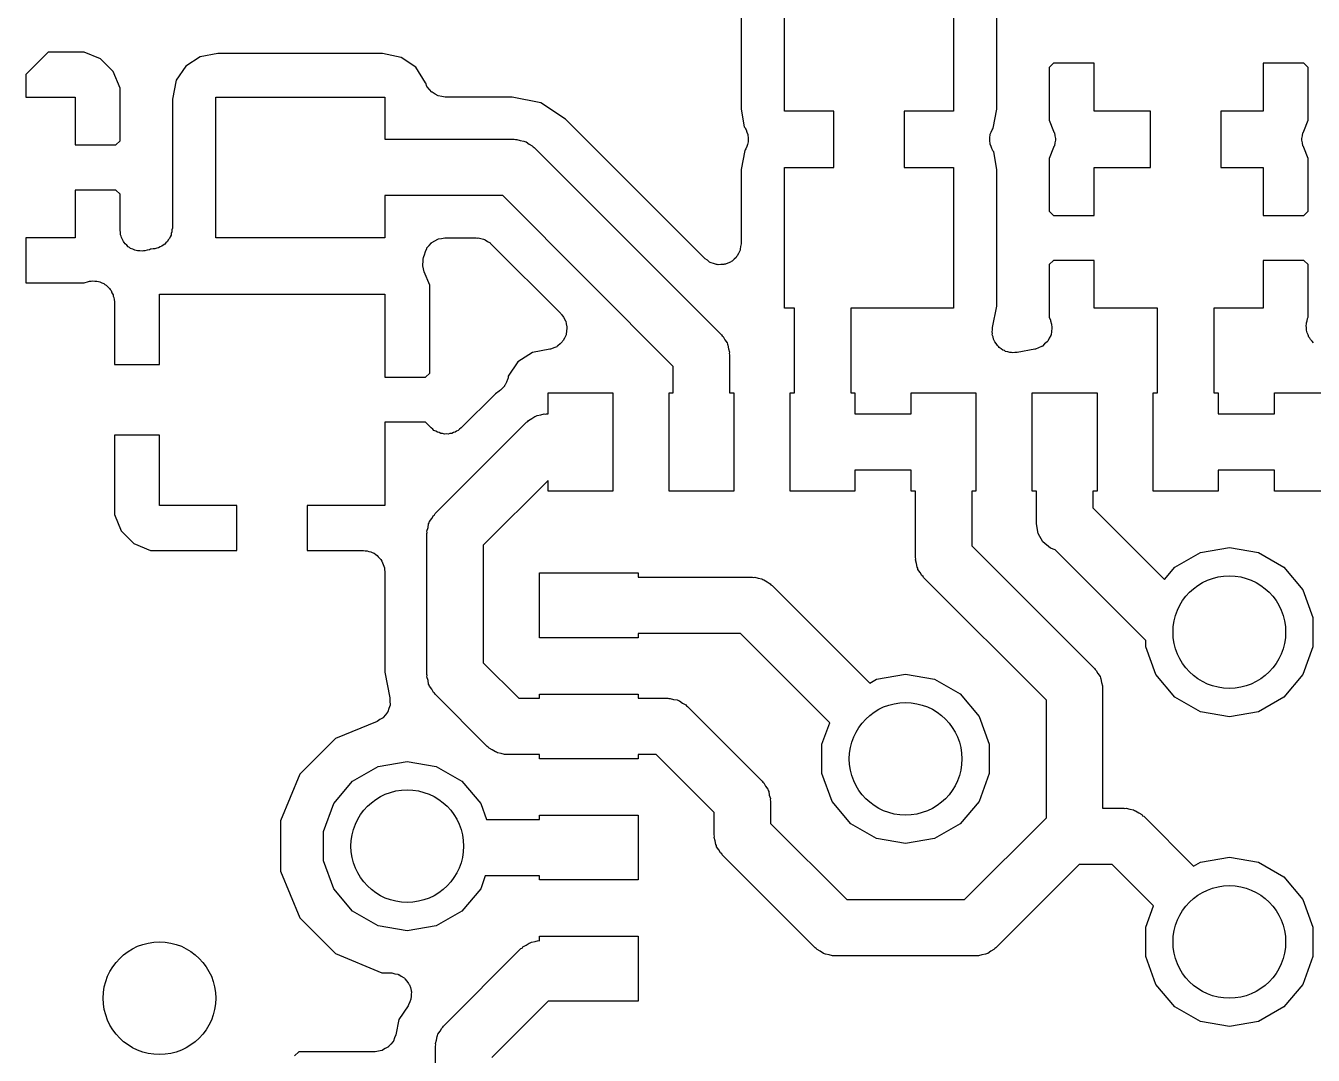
# Model space of a CAD drawing. Extents: x 132.7 to 187.3, y -127.3 to -72.7.
# Drawn here: x 164.525 to 169.098, y -100.903 to -97.247 of the extents above; entities that cross this region are included whole.
import ezdxf

# ---------------------------------------------------------------- set-up
doc = ezdxf.new("R2010")
doc.units = 0
doc.header["$MEASUREMENT"] = 0
doc.layers.add('BLACK', color=7, linetype='CONTINUOUS')

msp = doc.modelspace()

# ---------------------------------------------------------------- linework, layer by layer
at = {"layer": 'Black'}
for p, q in [((167.066, -97.0575), (167.066, -97.543)), ((167.22, -97.55), (167.22, -97.05)), ((167.82, -97.05), (167.82, -97.55)), ((167.974, -97.3637), (167.974, -97.057)), ((164.605, -97.34), (164.525, -97.4195)), ((164.732, -97.34), (164.605, -97.34)), ((164.791, -97.3644), (164.732, -97.34)), ((165.145, -97.3573), (165.093, -97.3904)), ((165.207, -97.3456), (165.145, -97.3573)), ((165.792, -97.3456), (165.207, -97.3456)), ((165.859, -97.3592), (165.792, -97.3456)), ((164.836, -97.4094), (164.791, -97.3644)), ((165.093, -97.3904), (165.059, -97.4405)), ((165.91, -97.3934), (165.859, -97.3592)), ((165.945, -97.4491), (165.91, -97.3934)), ((167.974, -97.5425), (167.974, -97.3637)), ((168.175, -97.38), (168.16, -97.3948)), ((168.16, -97.3948), (168.16, -97.5818)), ((168.32, -97.38), (168.175, -97.38)), ((168.32, -97.55), (168.32, -97.38)), ((168.92, -97.38), (168.92, -97.55)), ((169.065, -97.38), (168.92, -97.38)), ((169.08, -97.3948), (169.065, -97.38)), ((169.08, -97.5818), (169.08, -97.3948)), ((164.525, -97.4195), (164.525, -97.5)), ((164.86, -97.4682), (164.836, -97.4094)), ((165.059, -97.4405), (165.046, -97.5075)), ((165.946, -97.4506), (165.945, -97.4491)), ((165.95, -97.4625), (165.946, -97.4506)), ((164.86, -97.6552), (164.86, -97.4682)), ((165.951, -97.4628), (165.95, -97.4625)), ((165.951, -97.4632), (165.951, -97.4628)), ((165.959, -97.4728), (165.951, -97.4632)), ((165.967, -97.4825), (165.959, -97.4728)), ((165.967, -97.4827), (165.967, -97.4825)), ((165.968, -97.483), (165.967, -97.4827)), ((165.979, -97.4892), (165.968, -97.483)), ((165.99, -97.4955), (165.979, -97.4892)), ((165.99, -97.4956), (165.99, -97.4955)), ((165.99, -97.4958), (165.99, -97.4956)), ((166.003, -97.4978), (165.99, -97.4958)), ((164.525, -97.5), (164.7, -97.5)), ((164.7, -97.5), (164.7, -97.67)), ((165.046, -97.5075), (165.046, -97.965)), ((165.2, -98), (165.2, -97.5)), ((165.2, -97.5), (165.8, -97.5)), ((165.8, -97.5), (165.8, -97.65)), ((166.015, -97.5), (166.003, -97.4978)), ((166.253, -97.5), (166.015, -97.5)), ((166.355, -97.5204), (166.253, -97.5)), ((166.442, -97.5784), (166.355, -97.5204)), ((166.938, -98.074), (166.442, -97.5784)), ((167.066, -97.543), (167.077, -97.6051)), ((167.395, -97.55), (167.22, -97.55)), ((167.395, -97.75), (167.395, -97.55)), ((167.82, -97.55), (167.645, -97.55)), ((167.645, -97.55), (167.645, -97.75)), ((167.961, -97.6105), (167.974, -97.5425)), ((168.16, -97.5818), (168.176, -97.6213)), ((168.52, -97.55), (168.32, -97.55)), ((168.52, -97.75), (168.52, -97.55)), ((168.92, -97.55), (168.77, -97.55)), ((168.77, -97.55), (168.77, -97.75)), ((169.064, -97.6213), (169.08, -97.5818)), ((167.077, -97.6051), (167.08, -97.6087)), ((167.08, -97.6087), (167.081, -97.613)), ((167.081, -97.613), (167.084, -97.6168)), ((167.084, -97.6168), (167.086, -97.6249)), ((167.086, -97.6249), (167.09, -97.6327)), ((167.09, -97.6327), (167.09, -97.6374)), ((167.95, -97.6368), (167.951, -97.6321)), ((167.951, -97.6321), (167.954, -97.6245)), ((167.954, -97.6245), (167.957, -97.6164)), ((167.957, -97.6164), (167.96, -97.6127)), ((167.96, -97.6127), (167.961, -97.6105)), ((168.176, -97.6213), (168.177, -97.6245)), ((168.177, -97.6245), (168.179, -97.6274)), ((168.179, -97.6274), (168.18, -97.6372)), ((169.06, -97.6372), (169.061, -97.6274)), ((169.061, -97.6274), (169.063, -97.6245)), ((169.063, -97.6245), (169.064, -97.6213)), ((164.7, -97.67), (164.845, -97.67)), ((164.845, -97.67), (164.86, -97.6552)), ((165.8, -97.65), (166.26, -97.65)), ((166.26, -97.65), (166.264, -97.6508)), ((166.264, -97.6508), (166.269, -97.6504)), ((166.269, -97.6504), (166.281, -97.6538)), ((166.281, -97.6538), (166.294, -97.656)), ((166.294, -97.656), (166.298, -97.6582)), ((166.298, -97.6582), (166.302, -97.6594)), ((166.302, -97.6594), (166.313, -97.6669)), ((166.313, -97.6669), (166.324, -97.6734)), ((166.324, -97.6734), (166.327, -97.6768)), ((166.327, -97.6768), (166.331, -97.6793)), ((167.086, -97.6755), (167.083, -97.6836)), ((167.089, -97.6679), (167.086, -97.6755)), ((167.09, -97.6632), (167.089, -97.6679)), ((167.09, -97.6374), (167.091, -97.6419)), ((167.091, -97.6587), (167.09, -97.6632)), ((167.091, -97.6419), (167.091, -97.6503)), ((167.091, -97.6503), (167.091, -97.6587)), ((167.949, -97.6413), (167.95, -97.6368)), ((167.949, -97.6497), (167.949, -97.6413)), ((167.949, -97.6581), (167.949, -97.6497)), ((167.95, -97.6626), (167.949, -97.6581)), ((167.95, -97.6673), (167.95, -97.6626)), ((167.954, -97.6751), (167.95, -97.6673)), ((167.956, -97.6832), (167.954, -97.6751)), ((168.176, -97.6787), (168.16, -97.7182)), ((168.177, -97.6755), (168.176, -97.6787)), ((168.179, -97.6726), (168.177, -97.6755)), ((168.18, -97.6628), (168.179, -97.6726)), ((168.18, -97.6372), (168.182, -97.6467)), ((168.182, -97.6533), (168.18, -97.6628)), ((168.182, -97.6467), (168.182, -97.65)), ((168.182, -97.65), (168.182, -97.6533)), ((169.058, -97.6467), (169.06, -97.6372)), ((169.058, -97.65), (169.058, -97.6467)), ((169.058, -97.6533), (169.058, -97.65)), ((169.06, -97.6628), (169.058, -97.6533)), ((169.061, -97.6726), (169.06, -97.6628)), ((169.063, -97.6755), (169.061, -97.6726)), ((169.064, -97.6787), (169.063, -97.6755)), ((169.08, -97.7182), (169.064, -97.6787)), ((166.331, -97.6793), (166.996, -98.3443)), ((167.079, -97.6895), (167.066, -97.7575)), ((167.08, -97.6873), (167.079, -97.6895)), ((167.083, -97.6836), (167.08, -97.6873)), ((167.959, -97.687), (167.956, -97.6832)), ((167.96, -97.6913), (167.959, -97.687)), ((167.963, -97.6949), (167.96, -97.6913)), ((167.974, -97.757), (167.963, -97.6949)), ((168.16, -97.7182), (168.16, -97.9052)), ((169.08, -97.9052), (169.08, -97.7182)), ((167.066, -97.7575), (167.066, -98.021)), ((167.22, -98.25), (167.22, -97.75)), ((167.22, -97.75), (167.395, -97.75)), ((167.645, -97.75), (167.82, -97.75)), ((167.82, -97.75), (167.82, -98.25)), ((167.974, -98.2425), (167.974, -97.757)), ((168.32, -97.92), (168.32, -97.75)), ((168.32, -97.75), (168.52, -97.75)), ((168.77, -97.75), (168.92, -97.75)), ((168.92, -97.75), (168.92, -97.92)), ((164.845, -97.83), (164.7, -97.83)), ((164.7, -97.83), (164.7, -98)), ((164.86, -97.8448), (164.845, -97.83)), ((164.86, -97.9726), (164.86, -97.8448)), ((166.219, -97.85), (165.8, -97.85)), ((165.8, -97.85), (165.8, -98)), ((166.825, -98.4564), (166.219, -97.85)), ((168.16, -97.9052), (168.175, -97.92)), ((169.065, -97.92), (169.08, -97.9052)), ((168.175, -97.92), (168.32, -97.92)), ((168.92, -97.92), (169.065, -97.92)), ((164.861, -97.9806), (164.86, -97.9726)), ((164.862, -97.9888), (164.861, -97.9806)), ((164.864, -97.9934), (164.862, -97.9888)), ((164.865, -97.9982), (164.864, -97.9934)), ((164.869, -98.0053), (164.865, -97.9982)), ((165.038, -97.9963), (165.036, -98.0025)), ((165.041, -97.9907), (165.038, -97.9963)), ((165.042, -97.9842), (165.041, -97.9907)), ((165.044, -97.978), (165.042, -97.9842)), ((165.046, -97.965), (165.044, -97.9715)), ((165.044, -97.9715), (165.044, -97.978)), ((164.7, -98), (164.525, -98)), ((164.525, -98), (164.525, -98.16)), ((164.872, -98.0129), (164.869, -98.0053)), ((164.875, -98.0165), (164.872, -98.0129)), ((164.878, -98.0208), (164.875, -98.0165)), ((164.884, -98.026), (164.878, -98.0208)), ((164.889, -98.0321), (164.884, -98.026)), ((164.894, -98.0343), (164.889, -98.0321)), ((164.897, -98.0375), (164.894, -98.0343)), ((164.905, -98.0403), (164.897, -98.0375)), ((164.912, -98.0441), (164.905, -98.0403)), ((164.917, -98.0447), (164.912, -98.0441)), ((164.922, -98.0464), (164.917, -98.0447)), ((164.956, -98.0436), (164.948, -98.0464)), ((164.964, -98.0419), (164.956, -98.0436)), ((164.968, -98.04), (164.964, -98.0419)), ((164.971, -98.04), (164.968, -98.04)), ((164.977, -98.0389), (164.971, -98.04)), ((164.984, -98.0389), (164.977, -98.0389)), ((164.99, -98.0366), (164.984, -98.0389)), ((164.996, -98.0355), (164.99, -98.0366)), ((165.002, -98.0322), (164.996, -98.0355)), ((165.008, -98.03), (165.002, -98.0322)), ((165.013, -98.0257), (165.008, -98.03)), ((165.019, -98.0225), (165.013, -98.0257)), ((165.023, -98.0174), (165.019, -98.0225)), ((165.028, -98.0132), (165.023, -98.0174)), ((165.031, -98.0075), (165.028, -98.0132)), ((165.036, -98.0025), (165.031, -98.0075)), ((165.8, -98), (165.2, -98)), ((165.945, -98.0489), (165.949, -98.0375)), ((165.949, -98.0375), (165.95, -98.0368)), ((165.95, -98.0359), (165.958, -98.0268)), ((165.95, -98.0368), (165.95, -98.0359)), ((165.958, -98.0268), (165.966, -98.0175)), ((165.966, -98.0175), (165.967, -98.0171)), ((165.967, -98.0163), (165.978, -98.0106)), ((165.967, -98.0171), (165.967, -98.0163)), ((165.978, -98.0106), (165.989, -98.0045)), ((165.989, -98.0045), (165.99, -98.0044)), ((165.99, -98.0039), (166.002, -98.0021)), ((165.99, -98.0044), (165.99, -98.0039)), ((166.002, -98.0021), (166.014, -98)), ((166.014, -98), (166.125, -98)), ((166.125, -98), (166.129, -98.0006)), ((166.129, -98.0006), (166.132, -98.0003)), ((166.132, -98.0003), (166.141, -98.0028)), ((166.141, -98.0028), (166.151, -98.0045)), ((166.151, -98.0045), (166.154, -98.0062)), ((166.154, -98.0062), (166.157, -98.007)), ((166.157, -98.007), (166.165, -98.0126)), ((166.165, -98.0126), (166.174, -98.0175)), ((166.174, -98.0175), (166.176, -98.0201)), ((166.176, -98.0201), (166.178, -98.022)), ((166.178, -98.022), (166.425, -98.269)), ((167.062, -98.0434), (167.061, -98.0466)), ((167.063, -98.0404), (167.062, -98.0434)), ((167.064, -98.0306), (167.063, -98.0404)), ((167.066, -98.021), (167.064, -98.0306)), ((164.93, -98.0464), (164.922, -98.0464)), ((164.938, -98.0475), (164.93, -98.0464)), ((164.943, -98.0464), (164.938, -98.0475)), ((164.948, -98.0464), (164.943, -98.0464)), ((165.935, -98.0951), (165.936, -98.0842)), ((165.936, -98.0842), (165.937, -98.0733)), ((165.937, -98.0733), (165.938, -98.0714)), ((165.938, -98.0693), (165.939, -98.0667)), ((165.938, -98.0714), (165.938, -98.0693)), ((165.939, -98.0667), (165.941, -98.0601)), ((165.941, -98.0601), (165.945, -98.0489)), ((166.946, -98.0796), (166.938, -98.074)), ((166.953, -98.0859), (166.946, -98.0796)), ((166.956, -98.0871), (166.953, -98.0859)), ((166.959, -98.0889), (166.956, -98.0871)), ((166.968, -98.0915), (166.959, -98.0889)), ((167.019, -98.0893), (167.01, -98.0934)), ((167.028, -98.0859), (167.019, -98.0893)), ((167.031, -98.0838), (167.028, -98.0859)), ((167.034, -98.0824), (167.031, -98.0838)), ((167.041, -98.0755), (167.034, -98.0824)), ((167.048, -98.0692), (167.041, -98.0755)), ((167.05, -98.0663), (167.048, -98.0692)), ((167.052, -98.064), (167.05, -98.0663)), ((167.056, -98.0551), (167.052, -98.064)), ((167.061, -98.0466), (167.056, -98.0551)), ((168.175, -98.08), (168.16, -98.0948)), ((168.32, -98.08), (168.175, -98.08)), ((168.32, -98.25), (168.32, -98.08)), ((168.92, -98.08), (168.92, -98.25)), ((169.065, -98.08), (168.92, -98.08)), ((169.08, -98.0948), (169.065, -98.08)), ((165.935, -98.0972), (165.935, -98.0951)), ((165.935, -98.0992), (165.935, -98.0972)), ((165.938, -98.1098), (165.935, -98.0992)), ((165.94, -98.1205), (165.938, -98.1098)), ((165.96, -98.1682), (165.94, -98.1205)), ((166.978, -98.0948), (166.968, -98.0915)), ((166.981, -98.0948), (166.978, -98.0948)), ((166.984, -98.0957), (166.981, -98.0948)), ((166.994, -98.0948), (166.984, -98.0957)), ((167.004, -98.0948), (166.994, -98.0948)), ((167.007, -98.0937), (167.004, -98.0948)), ((167.01, -98.0934), (167.007, -98.0937)), ((168.16, -98.0948), (168.16, -98.2818)), ((169.08, -98.2818), (169.08, -98.0948)), ((164.525, -98.16), (164.732, -98.16)), ((164.732, -98.16), (164.736, -98.1581)), ((164.736, -98.1581), (164.744, -98.1564)), ((164.744, -98.1564), (164.752, -98.1536)), ((164.752, -98.1536), (164.757, -98.1536)), ((164.757, -98.1536), (164.762, -98.1525)), ((164.762, -98.1525), (164.77, -98.1536)), ((164.77, -98.1536), (164.778, -98.1536)), ((164.778, -98.1536), (164.783, -98.1553)), ((164.783, -98.1553), (164.788, -98.1559)), ((164.788, -98.1559), (164.795, -98.1597)), ((164.795, -98.1597), (164.802, -98.1625)), ((164.802, -98.1625), (164.806, -98.1657)), ((164.806, -98.1657), (164.811, -98.1679)), ((164.811, -98.1679), (164.816, -98.174)), ((164.816, -98.174), (164.822, -98.1792)), ((164.822, -98.1792), (164.825, -98.1835)), ((165.96, -98.4802), (165.96, -98.1682)), ((164.825, -98.1835), (164.828, -98.1871)), ((164.828, -98.1871), (164.831, -98.1947)), ((164.831, -98.1947), (164.835, -98.2018)), ((164.835, -98.2018), (164.836, -98.2066)), ((164.836, -98.2066), (164.838, -98.2112)), ((164.838, -98.2112), (164.839, -98.2194)), ((164.839, -98.2194), (164.84, -98.2274)), ((164.84, -98.2274), (164.84, -98.45)), ((165, -98.45), (165, -98.2)), ((165, -98.2), (165.8, -98.2)), ((165.8, -98.2), (165.8, -98.495)), ((166.425, -98.269), (166.427, -98.2713)), ((166.427, -98.2713), (166.429, -98.2732)), ((166.429, -98.2732), (166.435, -98.282)), ((167.255, -98.25), (167.22, -98.25)), ((167.255, -98.55), (167.255, -98.25)), ((167.82, -98.25), (167.455, -98.25)), ((167.455, -98.25), (167.455, -98.55)), ((167.959, -98.3184), (167.974, -98.2425)), ((168.545, -98.25), (168.32, -98.25)), ((168.545, -98.55), (168.545, -98.25)), ((168.92, -98.25), (168.745, -98.25)), ((168.745, -98.25), (168.745, -98.55)), ((166.435, -98.282), (166.44, -98.2903)), ((166.44, -98.2903), (166.441, -98.2931)), ((166.441, -98.2931), (166.443, -98.2956)), ((166.443, -98.2956), (166.444, -98.3056)), ((166.444, -98.3056), (166.447, -98.3155)), ((166.447, -98.3155), (166.447, -98.3183)), ((166.447, -98.3183), (166.447, -98.3212)), ((167.959, -98.3263), (167.959, -98.3184)), ((168.16, -98.2818), (168.165, -98.2928)), ((168.165, -98.2928), (168.165, -98.294)), ((168.165, -98.294), (168.165, -98.295)), ((168.165, -98.295), (168.168, -98.3066)), ((168.168, -98.3066), (168.17, -98.3182)), ((168.17, -98.3182), (168.17, -98.3194)), ((168.17, -98.3194), (168.17, -98.3206)), ((169.073, -98.3117), (169.074, -98.3069)), ((169.074, -98.3198), (169.073, -98.3117)), ((169.074, -98.302), (169.076, -98.2943)), ((169.074, -98.3069), (169.074, -98.302)), ((169.076, -98.2943), (169.078, -98.2863)), ((169.078, -98.2863), (169.08, -98.2818)), ((166.434, -98.365), (166.432, -98.3671)), ((166.438, -98.3558), (166.434, -98.365)), ((166.443, -98.3469), (166.438, -98.3558)), ((166.444, -98.344), (166.443, -98.3469)), ((166.445, -98.3414), (166.444, -98.344)), ((166.446, -98.3313), (166.445, -98.3414)), ((166.447, -98.3212), (166.446, -98.3313)), ((166.996, -98.3443), (166.998, -98.3479)), ((166.998, -98.3479), (167.002, -98.3507)), ((167.002, -98.3507), (167.008, -98.362)), ((167.008, -98.362), (167.016, -98.3727)), ((167.958, -98.3341), (167.959, -98.3263)), ((167.959, -98.3393), (167.958, -98.3341)), ((167.958, -98.3444), (167.959, -98.3393)), ((167.961, -98.3519), (167.958, -98.3444)), ((167.962, -98.3597), (167.961, -98.3519)), ((167.965, -98.3642), (167.962, -98.3597)), ((167.967, -98.3691), (167.965, -98.3642)), ((168.16, -98.3566), (168.155, -98.3671)), ((168.166, -98.3463), (168.16, -98.3566)), ((168.167, -98.344), (168.166, -98.3451)), ((168.166, -98.3451), (168.166, -98.3463)), ((168.168, -98.3323), (168.167, -98.344)), ((168.17, -98.3206), (168.168, -98.3323)), ((169.074, -98.328), (169.074, -98.3198)), ((169.075, -98.3327), (169.074, -98.328)), ((169.076, -98.3376), (169.075, -98.3327)), ((169.08, -98.3448), (169.076, -98.3376)), ((169.082, -98.3525), (169.08, -98.3448)), ((169.086, -98.3563), (169.082, -98.3525)), ((169.088, -98.3607), (169.086, -98.3563)), ((169.094, -98.3662), (169.088, -98.3607)), ((166.325, -98.4073), (166.273, -98.4404)), ((166.386, -98.3957), (166.325, -98.4073)), ((166.389, -98.3947), (166.386, -98.3957)), ((166.392, -98.3945), (166.389, -98.3947)), ((166.401, -98.3901), (166.392, -98.3945)), ((166.411, -98.3865), (166.401, -98.3901)), ((166.413, -98.3847), (166.411, -98.3865)), ((166.415, -98.3835), (166.413, -98.3847)), ((166.423, -98.3762), (166.415, -98.3835)), ((166.43, -98.3696), (166.423, -98.3762)), ((166.432, -98.3671), (166.43, -98.3696)), ((167.016, -98.3727), (167.017, -98.377)), ((167.017, -98.377), (167.019, -98.3808)), ((167.019, -98.3808), (167.021, -98.3937)), ((167.021, -98.3937), (167.025, -98.4063)), ((167.025, -98.4063), (167.024, -98.4107)), ((167.024, -98.4107), (167.025, -98.415)), ((167.972, -98.3753), (167.967, -98.3691)), ((167.976, -98.3821), (167.972, -98.3753)), ((167.98, -98.3854), (167.976, -98.3821)), ((167.983, -98.3895), (167.98, -98.3854)), ((167.99, -98.3936), (167.983, -98.3895)), ((167.996, -98.3987), (167.99, -98.3936)), ((168.001, -98.4004), (167.996, -98.3987)), ((168.005, -98.4031), (168.001, -98.4004)), ((168.013, -98.4047), (168.005, -98.4031)), ((168.02, -98.4073), (168.013, -98.4047)), ((168.026, -98.4072), (168.02, -98.4073)), ((168.031, -98.4083), (168.026, -98.4072)), ((168.038, -98.4071), (168.031, -98.4083)), ((168.046, -98.407), (168.038, -98.4071)), ((168.109, -98.3952), (168.046, -98.407)), ((168.11, -98.3948), (168.109, -98.3952)), ((168.111, -98.3947), (168.11, -98.3948)), ((168.122, -98.3902), (168.111, -98.3947)), ((168.133, -98.386), (168.122, -98.3902)), ((168.134, -98.3852), (168.133, -98.386)), ((168.136, -98.3847), (168.134, -98.3852)), ((168.144, -98.3767), (168.136, -98.3847)), ((168.153, -98.369), (168.144, -98.3767)), ((168.154, -98.368), (168.153, -98.369)), ((168.155, -98.3671), (168.154, -98.368)), ((169.099, -98.3725), (169.094, -98.3662)), ((164.84, -98.45), (165, -98.45)), ((166.273, -98.4404), (166.239, -98.4905)), ((166.825, -98.55), (166.825, -98.4564)), ((167.025, -98.415), (167.025, -98.55)), ((165.8, -98.495), (165.945, -98.495)), ((165.945, -98.495), (165.96, -98.4802)), ((166.237, -98.5003), (166.236, -98.5034)), ((166.238, -98.4973), (166.237, -98.5003)), ((166.239, -98.4905), (166.238, -98.4973)), ((166.206, -98.5448), (166.193, -98.5534)), ((166.208, -98.5426), (166.206, -98.5448)), ((166.211, -98.5411), (166.208, -98.5426)), ((166.218, -98.5337), (166.211, -98.5411)), ((166.225, -98.5268), (166.218, -98.5337)), ((166.226, -98.5239), (166.225, -98.5268)), ((166.228, -98.5216), (166.226, -98.5239)), ((166.232, -98.5123), (166.228, -98.5216)), ((166.236, -98.5034), (166.232, -98.5123)), ((166.193, -98.5534), (166.071, -98.6751)), ((166.38, -98.625), (166.38, -98.55)), ((166.38, -98.55), (166.61, -98.55)), ((166.61, -98.55), (166.61, -98.9)), ((166.81, -98.9), (166.81, -98.55)), ((166.81, -98.55), (166.825, -98.55)), ((167.025, -98.55), (167.04, -98.55)), ((167.04, -98.55), (167.04, -98.9)), ((167.24, -98.9), (167.24, -98.55)), ((167.24, -98.55), (167.255, -98.55)), ((167.455, -98.55), (167.47, -98.55)), ((167.47, -98.55), (167.47, -98.625)), ((167.67, -98.625), (167.67, -98.55)), ((167.67, -98.55), (167.9, -98.55)), ((167.9, -98.55), (167.9, -98.9)), ((168.1, -98.9), (168.1, -98.55)), ((168.1, -98.55), (168.33, -98.55)), ((168.33, -98.55), (168.33, -98.9)), ((168.53, -98.9), (168.53, -98.55)), ((168.53, -98.55), (168.545, -98.55)), ((168.745, -98.55), (168.76, -98.55)), ((168.76, -98.55), (168.76, -98.625)), ((168.96, -98.625), (168.96, -98.55)), ((168.96, -98.55), (169.19, -98.55)), ((166.322, -98.6419), (166.333, -98.6344)), ((166.333, -98.6344), (166.337, -98.6332)), ((166.337, -98.6332), (166.341, -98.631)), ((166.341, -98.631), (166.354, -98.6288)), ((166.354, -98.6288), (166.366, -98.6254)), ((166.366, -98.6254), (166.371, -98.6258)), ((166.371, -98.6258), (166.375, -98.625)), ((166.375, -98.625), (166.38, -98.625)), ((167.47, -98.625), (167.67, -98.625)), ((168.76, -98.625), (168.96, -98.625)), ((165.945, -98.655), (165.8, -98.655)), ((165.8, -98.655), (165.8, -98.95)), ((165.965, -98.6751), (165.945, -98.655)), ((165.971, -98.6789), (165.965, -98.6751)), ((165.975, -98.6835), (165.971, -98.6789)), ((165.981, -98.6863), (165.975, -98.6835)), ((165.979, -98.9793), (166.304, -98.6543)), ((166.061, -98.6835), (166.055, -98.6863)), ((166.066, -98.6789), (166.061, -98.6835)), ((166.071, -98.6751), (166.066, -98.6789)), ((166.304, -98.6543), (166.308, -98.6518)), ((166.308, -98.6518), (166.311, -98.6484)), ((166.311, -98.6484), (166.322, -98.6419)), ((164.84, -98.7), (164.84, -98.9818)), ((165, -98.7), (164.84, -98.7)), ((165, -98.95), (165, -98.7)), ((165.987, -98.69), (165.981, -98.6863)), ((165.993, -98.6917), (165.987, -98.69)), ((165.999, -98.6945), (165.993, -98.6917)), ((166.005, -98.6951), (165.999, -98.6945)), ((166.012, -98.6968), (166.005, -98.6951)), ((166.018, -98.6962), (166.012, -98.6968)), ((166.025, -98.6968), (166.018, -98.6962)), ((166.031, -98.6951), (166.025, -98.6968)), ((166.038, -98.6945), (166.031, -98.6951)), ((166.044, -98.6917), (166.038, -98.6945)), ((166.05, -98.69), (166.044, -98.6917)), ((166.055, -98.6863), (166.05, -98.69)), ((166.38, -98.8614), (166.15, -99.0914)), ((166.38, -98.9), (166.38, -98.8614)), ((167.67, -98.825), (167.47, -98.825)), ((167.47, -98.825), (167.47, -98.9)), ((167.67, -98.9), (167.67, -98.825)), ((168.96, -98.825), (168.76, -98.825)), ((168.76, -98.825), (168.76, -98.9)), ((168.96, -98.9), (168.96, -98.825)), ((166.61, -98.9), (166.38, -98.9)), ((167.04, -98.9), (166.81, -98.9)), ((167.47, -98.9), (167.24, -98.9)), ((167.685, -98.9), (167.67, -98.9)), ((167.685, -99.045), (167.685, -98.9)), ((167.9, -98.9), (167.885, -98.9)), ((167.885, -98.9), (167.885, -99.045)), ((168.115, -98.9), (168.1, -98.9)), ((168.115, -99), (168.115, -98.9)), ((168.33, -98.9), (168.315, -98.9)), ((168.315, -98.9), (168.315, -98.9586)), ((168.76, -98.9), (168.53, -98.9)), ((169.19, -98.9), (168.96, -98.9)), ((165.275, -98.95), (165, -98.95)), ((165.275, -99.11), (165.275, -98.95)), ((165.8, -98.95), (165.525, -98.95)), ((165.525, -98.95), (165.525, -99.11)), ((168.315, -98.9586), (168.57, -99.2132)), ((164.84, -98.9818), (164.864, -99.0406)), ((165.959, -99.0077), (165.967, -98.997)), ((165.967, -98.997), (165.973, -98.9857)), ((165.973, -98.9857), (165.977, -98.9829)), ((165.977, -98.9829), (165.979, -98.9793)), ((168.115, -99.015), (168.115, -99)), ((164.864, -99.0406), (164.909, -99.0856)), ((165.95, -99.0413), (165.954, -99.0287)), ((165.951, -99.0457), (165.95, -99.0413)), ((165.95, -99.05), (165.951, -99.0457)), ((165.95, -99.55), (165.95, -99.05)), ((165.954, -99.0287), (165.956, -99.0158)), ((165.956, -99.0158), (165.958, -99.012)), ((165.958, -99.012), (165.959, -99.0077)), ((167.685, -99.135), (167.685, -99.045)), ((167.885, -99.045), (167.885, -99.0936)), ((168.121, -99.0492), (168.115, -99.015)), ((168.138, -99.0793), (168.121, -99.0492)), ((164.909, -99.0856), (164.968, -99.11)), ((166.15, -99.0914), (166.15, -99.5086)), ((167.885, -99.0936), (168.321, -99.5293)), ((168.165, -99.1016), (168.138, -99.0793)), ((164.968, -99.11), (165.275, -99.11)), ((165.525, -99.11), (165.725, -99.11)), ((165.725, -99.11), (165.731, -99.1111)), ((165.731, -99.1111), (165.738, -99.1111)), ((165.738, -99.1111), (165.744, -99.1134)), ((165.744, -99.1134), (165.751, -99.1145)), ((165.751, -99.1145), (165.756, -99.1178)), ((165.756, -99.1178), (165.762, -99.12)), ((165.762, -99.12), (165.768, -99.1243)), ((165.768, -99.1243), (165.773, -99.1275)), ((165.773, -99.1275), (165.777, -99.1326)), ((165.777, -99.1326), (165.782, -99.1368)), ((165.782, -99.1368), (165.786, -99.1425)), ((165.786, -99.1425), (165.79, -99.1475)), ((167.686, -99.1393), (167.685, -99.135)), ((167.685, -99.1437), (167.686, -99.1393)), ((168.181, -99.1074), (168.165, -99.1016)), ((168.503, -99.4299), (168.181, -99.1074)), ((168.606, -99.1693), (168.697, -99.117)), ((168.697, -99.117), (168.8, -99.0989)), ((168.8, -99.0989), (168.903, -99.117)), ((168.903, -99.117), (168.994, -99.1693)), ((165.79, -99.1475), (165.792, -99.1537)), ((165.792, -99.1537), (165.795, -99.1593)), ((165.795, -99.1593), (165.797, -99.1658)), ((165.797, -99.1658), (165.799, -99.172)), ((165.799, -99.172), (165.799, -99.1785)), ((165.799, -99.1785), (165.8, -99.185)), ((165.8, -99.185), (165.8, -99.5426)), ((167.689, -99.1563), (167.685, -99.1437)), ((167.691, -99.1692), (167.689, -99.1563)), ((167.693, -99.173), (167.691, -99.1692)), ((167.694, -99.1773), (167.693, -99.173)), ((167.702, -99.188), (167.694, -99.1773)), ((167.708, -99.1993), (167.702, -99.188)), ((168.57, -99.2132), (168.606, -99.1693)), ((168.994, -99.1693), (169.061, -99.2494)), ((166.35, -99.42), (166.35, -99.19)), ((166.35, -99.19), (166.7, -99.19)), ((166.7, -99.19), (166.7, -99.205)), ((166.7, -99.205), (167.105, -99.205)), ((167.105, -99.205), (167.109, -99.2058)), ((167.109, -99.2058), (167.114, -99.2054)), ((167.114, -99.2054), (167.126, -99.2088)), ((167.126, -99.2088), (167.139, -99.211)), ((167.139, -99.211), (167.143, -99.2132)), ((167.143, -99.2132), (167.147, -99.2144)), ((167.147, -99.2144), (167.158, -99.2219)), ((167.158, -99.2219), (167.169, -99.2284)), ((167.169, -99.2284), (167.172, -99.2318)), ((167.172, -99.2318), (167.176, -99.2343)), ((167.712, -99.2021), (167.708, -99.1993)), ((167.714, -99.2057), (167.712, -99.2021)), ((168.15, -99.6414), (167.714, -99.2057)), ((167.176, -99.2343), (167.523, -99.5811)), ((169.061, -99.2494), (169.097, -99.3477)), ((169.097, -99.3477), (169.097, -99.4523)), ((167.064, -99.405), (166.7, -99.405)), ((166.7, -99.405), (166.7, -99.42)), ((167.381, -99.7223), (167.064, -99.405)), ((166.7, -99.42), (166.35, -99.42)), ((168.503, -99.4523), (168.503, -99.4299)), ((168.539, -99.5506), (168.503, -99.4523)), ((169.097, -99.4523), (169.061, -99.5506)), ((165.8, -99.5426), (165.818, -99.6333)), ((165.951, -99.5543), (165.95, -99.55)), ((166.15, -99.5086), (166.276, -99.635)), ((167.547, -99.567), (167.65, -99.5489)), ((167.65, -99.5489), (167.753, -99.567)), ((168.321, -99.5293), (168.323, -99.5329)), ((168.323, -99.5329), (168.327, -99.5357)), ((168.327, -99.5357), (168.333, -99.547)), ((168.333, -99.547), (168.341, -99.5577)), ((168.606, -99.6307), (168.539, -99.5506)), ((169.061, -99.5506), (168.994, -99.6307)), ((165.95, -99.5587), (165.951, -99.5543)), ((165.954, -99.5713), (165.95, -99.5587)), ((165.956, -99.5842), (165.954, -99.5713)), ((165.958, -99.588), (165.956, -99.5842)), ((165.959, -99.5923), (165.958, -99.588)), ((165.967, -99.603), (165.959, -99.5923)), ((167.523, -99.5811), (167.547, -99.567)), ((167.753, -99.567), (167.844, -99.6193)), ((168.341, -99.5577), (168.342, -99.562)), ((168.342, -99.562), (168.344, -99.5658)), ((168.344, -99.5658), (168.346, -99.5787)), ((168.346, -99.5787), (168.35, -99.5913)), ((168.35, -99.5913), (168.349, -99.5957)), ((168.349, -99.5957), (168.35, -99.6)), ((165.818, -99.6333), (165.818, -99.6455)), ((165.818, -99.6455), (165.819, -99.6578)), ((165.973, -99.6143), (165.967, -99.603)), ((165.977, -99.6171), (165.973, -99.6143)), ((165.979, -99.6207), (165.977, -99.6171)), ((166.164, -99.8057), (165.979, -99.6207)), ((166.276, -99.635), (166.35, -99.635)), ((166.35, -99.635), (166.35, -99.62)), ((166.35, -99.62), (166.7, -99.62)), ((166.7, -99.62), (166.7, -99.635)), ((166.7, -99.635), (166.805, -99.635)), ((166.805, -99.635), (166.809, -99.6358)), ((166.809, -99.6358), (166.814, -99.6354)), ((166.814, -99.6354), (166.826, -99.6388)), ((166.826, -99.6388), (166.839, -99.641)), ((166.839, -99.641), (166.843, -99.6432)), ((166.843, -99.6432), (166.847, -99.6444)), ((166.847, -99.6444), (166.858, -99.6519)), ((167.844, -99.6193), (167.911, -99.6994)), ((168.15, -99.85), (168.15, -99.6414)), ((168.35, -99.6), (168.35, -99.85)), ((168.697, -99.683), (168.606, -99.6307)), ((168.994, -99.6307), (168.903, -99.683)), ((165.81, -99.684), (165.803, -99.6936)), ((165.811, -99.6826), (165.81, -99.6833)), ((165.81, -99.6833), (165.81, -99.684)), ((165.815, -99.6709), (165.811, -99.6826)), ((165.819, -99.6594), (165.815, -99.6709)), ((165.819, -99.6578), (165.819, -99.6586)), ((165.819, -99.6586), (165.819, -99.6594)), ((166.858, -99.6519), (166.869, -99.6584)), ((166.869, -99.6584), (166.872, -99.6618)), ((166.872, -99.6618), (166.876, -99.6643)), ((166.876, -99.6643), (167.141, -99.9293)), ((168.8, -99.7011), (168.697, -99.683)), ((168.903, -99.683), (168.8, -99.7011)), ((165.773, -99.7173), (165.625, -99.7783)), ((165.783, -99.7107), (165.773, -99.7173)), ((165.794, -99.7043), (165.783, -99.7107)), ((165.795, -99.7033), (165.794, -99.7037)), ((165.794, -99.7037), (165.794, -99.7043)), ((165.803, -99.6936), (165.795, -99.7033)), ((167.353, -99.7977), (167.381, -99.7223)), ((167.911, -99.6994), (167.947, -99.7977)), ((165.625, -99.7783), (165.499, -99.9048)), ((166.168, -99.8082), (166.164, -99.8057)), ((166.171, -99.8116), (166.168, -99.8082)), ((166.182, -99.8181), (166.171, -99.8116)), ((166.193, -99.8256), (166.182, -99.8181)), ((166.197, -99.8268), (166.193, -99.8256)), ((166.201, -99.829), (166.197, -99.8268)), ((167.353, -99.9023), (167.353, -99.7977)), ((167.947, -99.7977), (167.947, -99.9023)), ((165.777, -99.877), (165.88, -99.8589)), ((165.88, -99.8589), (165.983, -99.877)), ((166.214, -99.8312), (166.201, -99.829)), ((166.226, -99.8346), (166.214, -99.8312)), ((166.231, -99.8342), (166.226, -99.8346)), ((166.235, -99.835), (166.231, -99.8342)), ((166.35, -99.835), (166.235, -99.835)), ((166.35, -99.85), (166.35, -99.835)), ((166.7, -99.85), (166.35, -99.85)), ((166.764, -99.835), (166.7, -99.835)), ((166.7, -99.835), (166.7, -99.85)), ((166.97, -100.041), (166.764, -99.835)), ((168.15, -100.059), (168.15, -99.85)), ((168.35, -99.85), (168.35, -100.025)), ((165.499, -99.9048), (165.43, -100.07)), ((165.686, -99.9293), (165.777, -99.877)), ((165.983, -99.877), (166.074, -99.9293)), ((167.389, -100.001), (167.353, -99.9023)), ((167.947, -99.9023), (167.911, -100.001)), ((165.619, -100.009), (165.686, -99.9293)), ((166.074, -99.9293), (166.141, -100.009)), ((167.141, -99.9293), (167.143, -99.9329)), ((167.143, -99.9329), (167.147, -99.9357)), ((167.147, -99.9357), (167.153, -99.947)), ((167.153, -99.947), (167.161, -99.9577)), ((167.161, -99.9577), (167.162, -99.962)), ((167.162, -99.962), (167.164, -99.9658)), ((165.583, -100.108), (165.619, -100.009)), ((166.141, -100.009), (166.161, -100.065)), ((167.164, -99.9658), (167.166, -99.9787)), ((167.166, -99.9787), (167.17, -99.9913)), ((167.17, -99.9913), (167.169, -99.9957)), ((167.169, -99.9957), (167.17, -100)), ((167.17, -100), (167.17, -100.079)), ((167.456, -100.081), (167.389, -100.001)), ((167.911, -100.001), (167.844, -100.081)), ((166.35, -100.065), (166.35, -100.05)), ((166.35, -100.05), (166.7, -100.05)), ((166.7, -100.05), (166.7, -100.28)), ((166.97, -100.12), (166.97, -100.041)), ((168.35, -100.025), (168.425, -100.025)), ((168.425, -100.025), (168.429, -100.026)), ((168.429, -100.026), (168.434, -100.025)), ((168.434, -100.025), (168.446, -100.029)), ((168.446, -100.029), (168.459, -100.031)), ((168.459, -100.031), (168.463, -100.033)), ((168.463, -100.033), (168.467, -100.034)), ((168.467, -100.034), (168.478, -100.042)), ((168.478, -100.042), (168.489, -100.048)), ((168.489, -100.048), (168.492, -100.052)), ((168.492, -100.052), (168.496, -100.054)), ((168.496, -100.054), (168.673, -100.231)), ((165.43, -100.07), (165.43, -100.249)), ((166.161, -100.065), (166.35, -100.065)), ((167.17, -100.079), (167.441, -100.35)), ((167.547, -100.133), (167.456, -100.081)), ((167.844, -100.081), (167.753, -100.133)), ((167.859, -100.35), (168.15, -100.059)), ((165.583, -100.212), (165.583, -100.108)), ((166.971, -100.124), (166.97, -100.12)), ((166.97, -100.129), (166.971, -100.124)), ((166.974, -100.141), (166.97, -100.129)), ((166.976, -100.154), (166.974, -100.141)), ((167.65, -100.151), (167.547, -100.133)), ((167.753, -100.133), (167.65, -100.151)), ((166.978, -100.158), (166.976, -100.154)), ((166.979, -100.162), (166.978, -100.158)), ((166.987, -100.173), (166.979, -100.162)), ((166.993, -100.184), (166.987, -100.173)), ((166.997, -100.187), (166.993, -100.184)), ((166.999, -100.191), (166.997, -100.187)), ((167.329, -100.521), (166.999, -100.191)), ((165.619, -100.311), (165.583, -100.212)), ((168.266, -100.225), (167.971, -100.521)), ((168.384, -100.225), (168.266, -100.225)), ((168.531, -100.372), (168.384, -100.225)), ((168.673, -100.231), (168.697, -100.217)), ((168.697, -100.217), (168.8, -100.199)), ((168.8, -100.199), (168.903, -100.217)), ((168.903, -100.217), (168.994, -100.269)), ((165.43, -100.249), (165.498, -100.415)), ((166.157, -100.265), (166.141, -100.311)), ((166.35, -100.265), (166.157, -100.265)), ((166.35, -100.28), (166.35, -100.265)), ((166.7, -100.28), (166.35, -100.28)), ((168.994, -100.269), (169.061, -100.349)), ((165.686, -100.391), (165.619, -100.311)), ((166.141, -100.311), (166.074, -100.391)), ((167.441, -100.35), (167.859, -100.35)), ((168.503, -100.448), (168.531, -100.372)), ((169.061, -100.349), (169.097, -100.448)), ((165.498, -100.415), (165.625, -100.541)), ((165.777, -100.443), (165.686, -100.391)), ((166.074, -100.391), (165.983, -100.443)), ((165.88, -100.461), (165.777, -100.443)), ((165.983, -100.443), (165.88, -100.461)), ((168.503, -100.552), (168.503, -100.448)), ((169.097, -100.448), (169.097, -100.552)), ((166.291, -100.518), (166.302, -100.512)), ((166.302, -100.512), (166.313, -100.504)), ((166.313, -100.504), (166.317, -100.503)), ((166.317, -100.503), (166.321, -100.501)), ((166.321, -100.501), (166.334, -100.499)), ((166.334, -100.499), (166.346, -100.495)), ((166.346, -100.495), (166.35, -100.496)), ((166.35, -100.496), (166.35, -100.48)), ((166.35, -100.48), (166.7, -100.48)), ((166.7, -100.48), (166.7, -100.71)), ((165.625, -100.541), (165.79, -100.61)), ((166.009, -100.799), (166.284, -100.524)), ((166.284, -100.524), (166.288, -100.522)), ((166.288, -100.522), (166.291, -100.518)), ((167.333, -100.523), (167.329, -100.521)), ((167.336, -100.527), (167.333, -100.523)), ((167.347, -100.533), (167.336, -100.527)), ((167.358, -100.541), (167.347, -100.533)), ((167.362, -100.542), (167.358, -100.541)), ((167.366, -100.544), (167.362, -100.542)), ((167.379, -100.546), (167.366, -100.544)), ((167.391, -100.55), (167.379, -100.546)), ((167.396, -100.549), (167.391, -100.55)), ((167.4, -100.55), (167.396, -100.549)), ((167.9, -100.55), (167.4, -100.55)), ((167.904, -100.549), (167.9, -100.55)), ((167.909, -100.55), (167.904, -100.549)), ((167.921, -100.546), (167.909, -100.55)), ((167.934, -100.544), (167.921, -100.546)), ((167.938, -100.542), (167.934, -100.544)), ((167.942, -100.541), (167.938, -100.542)), ((167.953, -100.533), (167.942, -100.541)), ((167.964, -100.527), (167.953, -100.533)), ((167.967, -100.523), (167.964, -100.527)), ((167.971, -100.521), (167.967, -100.523)), ((168.539, -100.651), (168.503, -100.552)), ((169.097, -100.552), (169.061, -100.651)), ((165.79, -100.61), (165.82, -100.61)), ((165.82, -100.61), (165.823, -100.61)), ((165.823, -100.61), (165.825, -100.61)), ((165.825, -100.61), (165.836, -100.613)), ((165.836, -100.613), (165.846, -100.614)), ((165.846, -100.614), (165.848, -100.616)), ((165.848, -100.616), (165.85, -100.616)), ((165.85, -100.616), (165.859, -100.622)), ((165.859, -100.622), (165.869, -100.628)), ((165.869, -100.628), (165.87, -100.629)), ((165.87, -100.629), (165.872, -100.631)), ((165.872, -100.631), (165.878, -100.639)), ((165.878, -100.639), (165.885, -100.648)), ((165.885, -100.648), (165.886, -100.65)), ((165.886, -100.65), (165.888, -100.652)), ((168.606, -100.731), (168.539, -100.651)), ((169.061, -100.651), (168.994, -100.731)), ((165.888, -100.652), (165.891, -100.662)), ((165.891, -100.662), (165.894, -100.672)), ((165.894, -100.672), (165.894, -100.674)), ((165.894, -100.674), (165.895, -100.677)), ((165.895, -100.677), (165.894, -100.687)), ((165.894, -100.687), (165.894, -100.698)), ((165.883, -100.727), (165.85, -100.775)), ((165.884, -100.724), (165.883, -100.727)), ((165.885, -100.723), (165.884, -100.724)), ((165.889, -100.713), (165.885, -100.723)), ((165.893, -100.703), (165.889, -100.713)), ((165.894, -100.698), (165.893, -100.7)), ((165.893, -100.7), (165.893, -100.703)), ((166.381, -100.71), (166.18, -100.911)), ((166.7, -100.71), (166.381, -100.71)), ((168.697, -100.783), (168.606, -100.731)), ((168.994, -100.731), (168.903, -100.783)), ((165.85, -100.775), (165.839, -100.83)), ((168.8, -100.801), (168.697, -100.783)), ((168.903, -100.783), (168.8, -100.801)), ((165.839, -100.83), (165.835, -100.841)), ((165.986, -100.836), (165.988, -100.832)), ((165.988, -100.832), (165.989, -100.828)), ((165.989, -100.828), (165.997, -100.817)), ((165.997, -100.817), (166.003, -100.806)), ((166.003, -100.806), (166.007, -100.803)), ((166.007, -100.803), (166.009, -100.799)), ((165.802, -100.879), (165.792, -100.885)), ((165.813, -100.873), (165.802, -100.879)), ((165.814, -100.872), (165.813, -100.873)), ((165.813, -100.873), (165.813, -100.873)), ((165.822, -100.863), (165.814, -100.872)), ((165.83, -100.854), (165.822, -100.863)), ((165.831, -100.852), (165.83, -100.853)), ((165.83, -100.853), (165.83, -100.854)), ((165.835, -100.841), (165.831, -100.852)), ((165.98, -100.861), (165.984, -100.849)), ((165.981, -100.866), (165.98, -100.861)), ((165.98, -100.87), (165.981, -100.866)), ((165.98, -101.909), (165.98, -100.87)), ((165.984, -100.849), (165.986, -100.836)), ((165.495, -100.89), (165.48, -100.905)), ((165.766, -100.89), (165.495, -100.89)), ((165.778, -100.888), (165.766, -100.89)), ((165.79, -100.886), (165.778, -100.888)), ((165.791, -100.886), (165.79, -100.886)), ((165.792, -100.885), (165.791, -100.886))]:
    msp.add_line(p, q, dxfattribs=at)
for centre in [(168.8, -99.4), (167.65, -99.85), (165.88, -100.16), (168.8, -100.5), (165, -100.7)]:
    msp.add_circle(centre, 0.2, dxfattribs=at)

doc.saveas('drawing.dxf')
